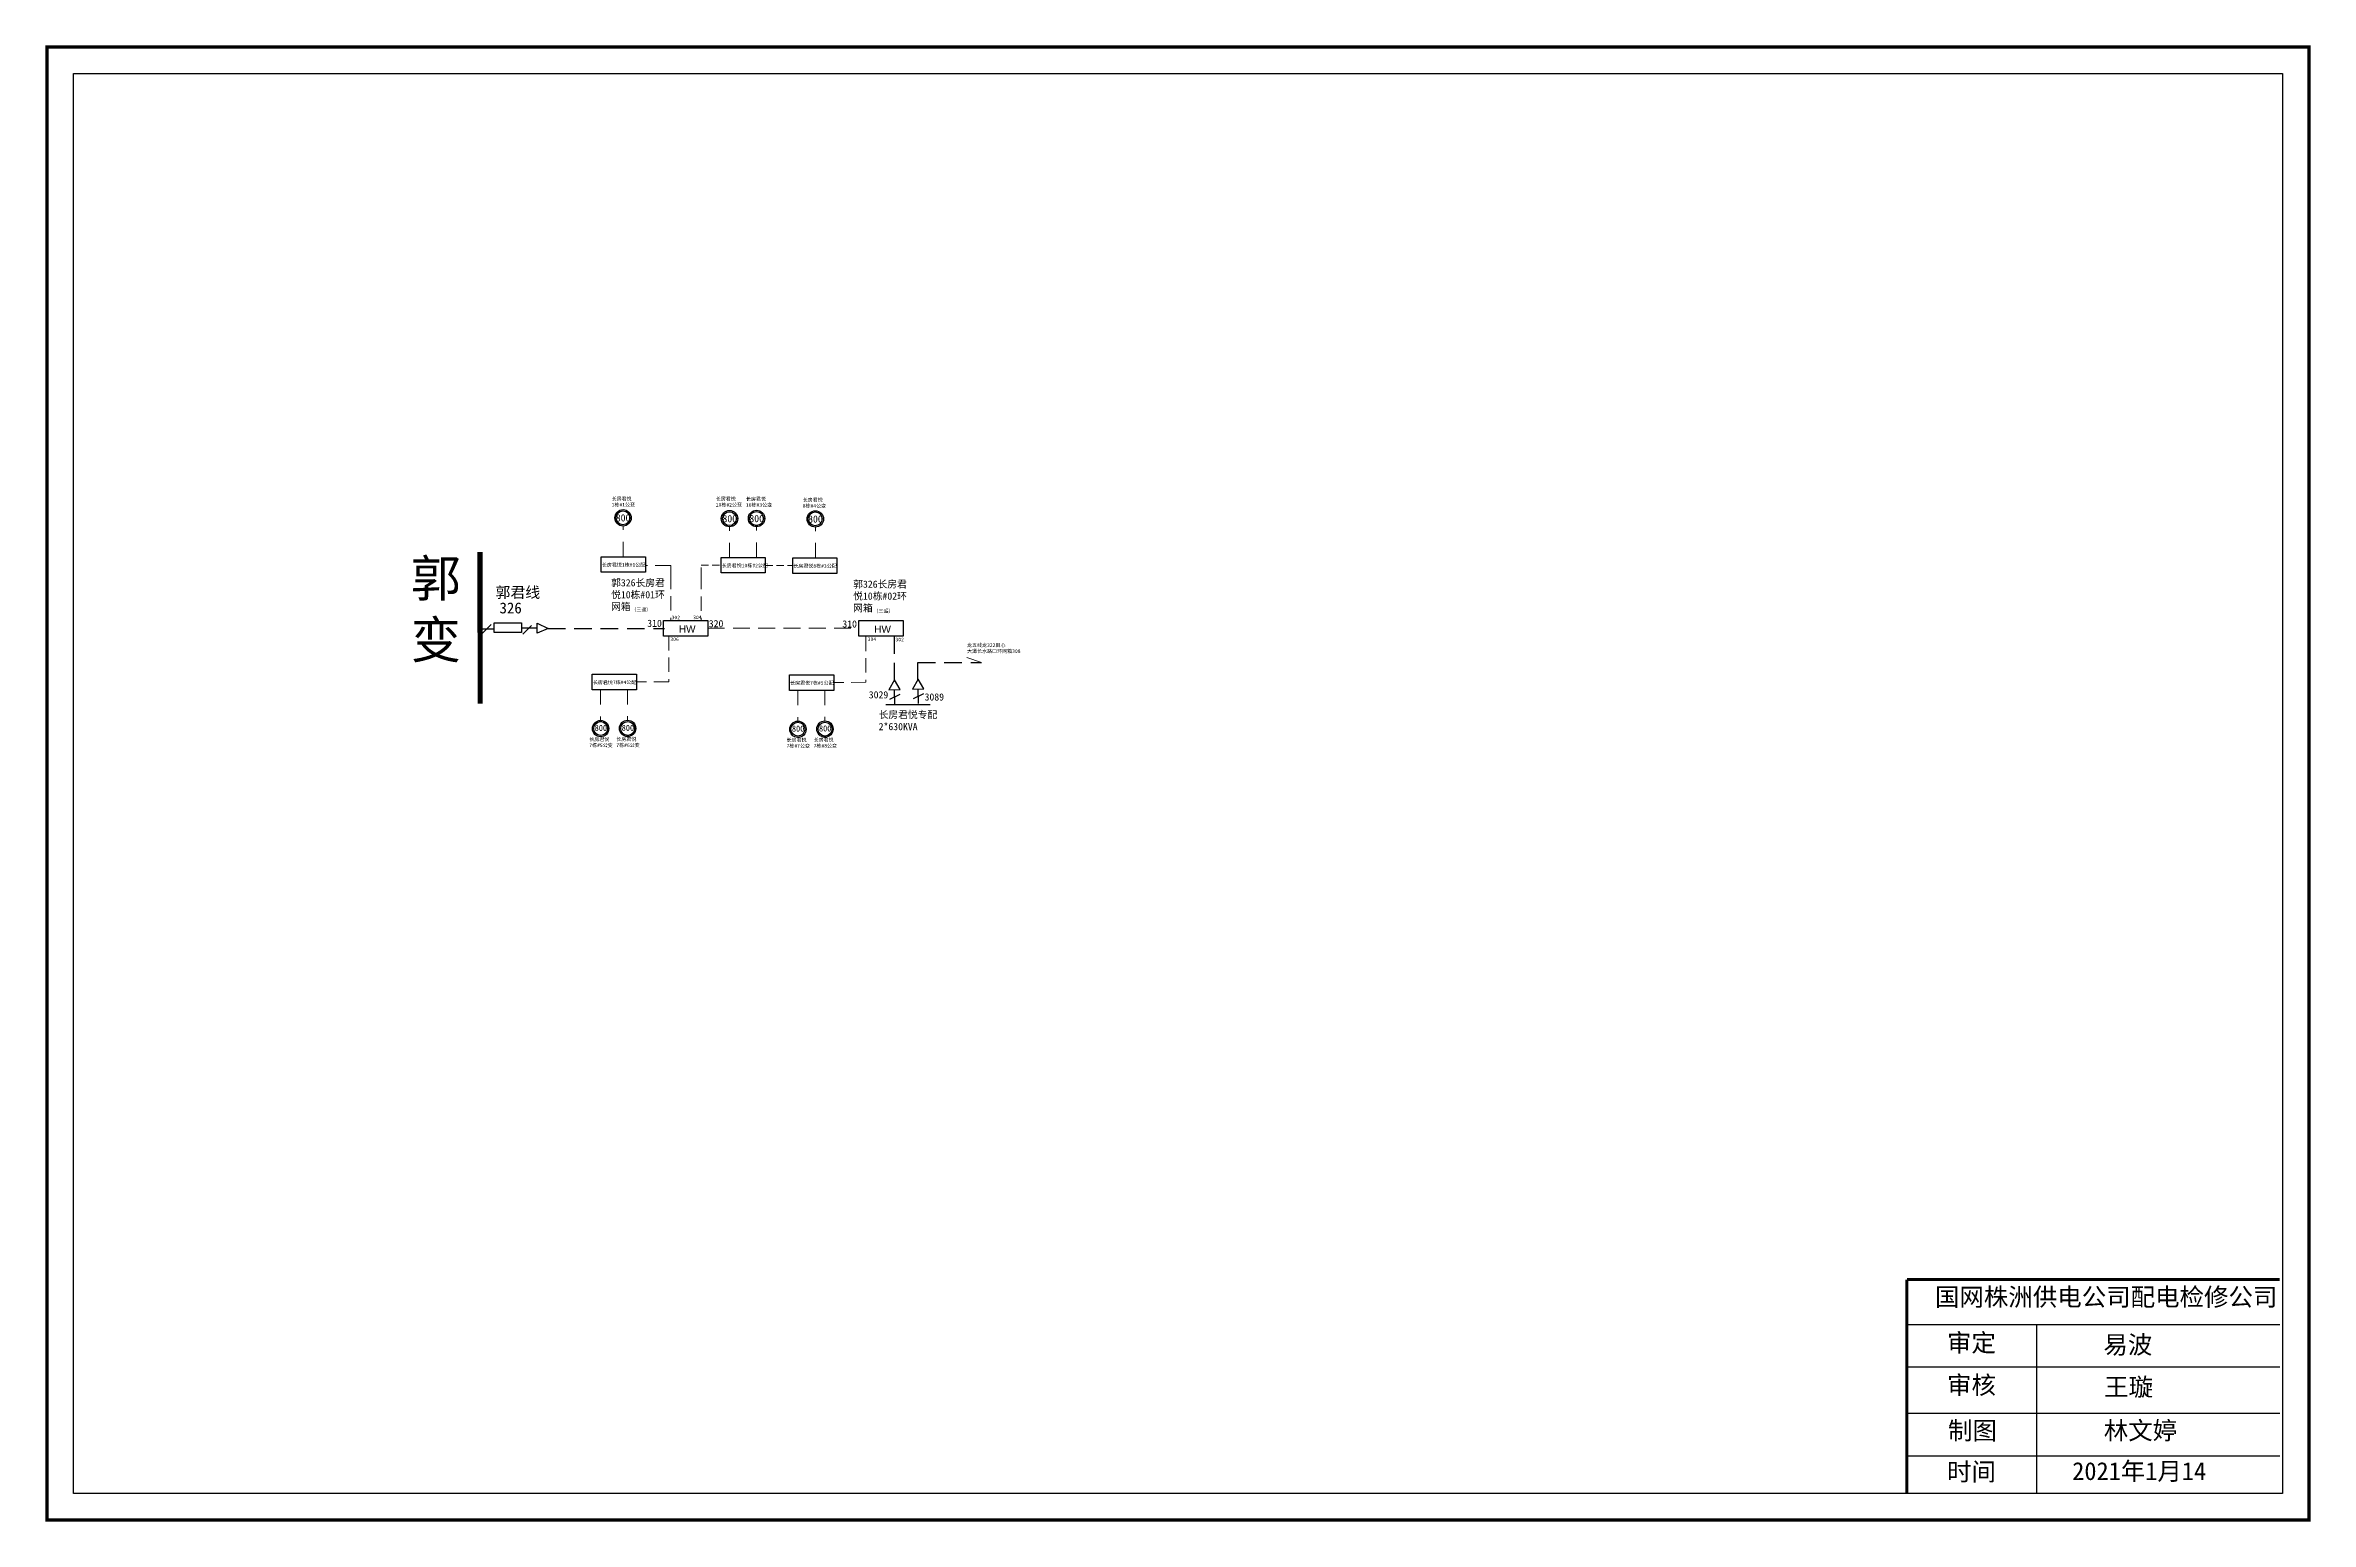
# Model space of a CAD drawing. Extents: x 196 to 829, y -97 to 316.
import ezdxf

# ---------------------------------------------------------------- set-up
doc = ezdxf.new("R2010")
doc.units = 0
doc.header["$LTSCALE"] = 0.774411
doc.linetypes.add('DASHED2', pattern=[9.525, 6.35, -3.175])
doc.layers.get('0').update_dxf_attribs({"linetype": 'CONTINUOUS'})
doc.styles.add('hztxt_txtstyle_0.00_0_0', font='', dxfattribs={"bigfont": 'hztxt.shx'})
doc.styles.add('SimSun_txtstyle_1.00_0_0', font='simsun.ttc', dxfattribs={"height": 1})
doc.styles.add('SimSun_txtstyle_100.00_0_0100', font='simsun.ttc', dxfattribs={"height": 100})
doc.styles.add('SimSun_txtstyle_2.00_0_0', font='', dxfattribs={"height": 2})
doc.styles.add('SimSun_txtstyle_3.05_0_0', font='', dxfattribs={"height": 3.053263})
doc.styles.add('SimSun_txtstyle_5.01_0_0', font='', dxfattribs={"height": 5.013118})
doc.styles.add('字体', font='', dxfattribs={"height": 2.5})
doc.styles.add('宋体_txtstyle_1.00_0_0', font='SIMSUN.TTC', dxfattribs={"height": 1})
doc.styles.add('宋体_txtstyle_100.00_0_0100', font='SIMSUN.TTC', dxfattribs={"height": 100})
doc.styles.add('宋体_txtstyle_2.00_0_0', font='', dxfattribs={"height": 2})
doc.styles.add('宋体_txtstyle_200.00_0_0200', font='SIMSUN.TTC', dxfattribs={"height": 200})
doc.styles.add('宋体_txtstyle_5.00_0_0', font='', dxfattribs={"height": 5})
doc.styles.add('宋体_txtstyle_5.01_0_0', font='', dxfattribs={"height": 5.013118})
doc.styles.get('hztxt_txtstyle_0.00_0_0').set_extended_font_data('hztxt')
doc.styles.get('SimSun_txtstyle_2.00_0_0').set_extended_font_data('SimSun')
doc.styles.get('SimSun_txtstyle_3.05_0_0').set_extended_font_data('SimSun')
doc.styles.get('SimSun_txtstyle_5.01_0_0').set_extended_font_data('SimSun')
doc.styles.get('字体').set_extended_font_data('SimSun')
doc.styles.get('宋体_txtstyle_2.00_0_0').set_extended_font_data('宋体')
doc.styles.get('宋体_txtstyle_5.00_0_0').set_extended_font_data('宋体')
doc.styles.get('宋体_txtstyle_5.01_0_0').set_extended_font_data('宋体')

msp = doc.modelspace()

# ---------------------------------------------------------------- linework, layer by layer
at = {"color": 7, "linetype": 'DASHED2', "lineweight": 0, "ltscale": 0.838535}
for p, q in [((357.25, 172.75), (357.25, 178.13)), ((387.01, 172.54), (387.01, 177.93)), ((394.57, 172.58), (394.57, 177.97)), ((411, 172.46), (411, 177.84)), ((350.95, 135.56), (350.95, 130.18)), ((358.5, 135.6), (358.5, 130.22)), ((369.99, 137.82), (360.98, 137.73)), ((406.09, 135.38), (406.09, 130)), ((413.65, 135.42), (413.65, 130.04)), ((425.13, 137.64), (416.12, 137.55))]:
    msp.add_line(p, q, dxfattribs=at)
at = {"color": 7, "linetype": 'DASHED2', "lineweight": 0, "ltscale": 0.239636}
for p, q in [((357.26, 180.21), (357.26, 181.31)), ((387.01, 180), (387.01, 181.1)), ((394.57, 180.04), (394.57, 181.14)), ((411, 179.91), (411, 181.01)), ((350.94, 128.1), (350.94, 127)), ((358.5, 128.14), (358.5, 127.04)), ((406.08, 127.92), (406.08, 126.82)), ((413.64, 127.96), (413.64, 126.86))]:
    msp.add_line(p, q, dxfattribs=at)
at = {"color": 7, "linetype": 'DASHED2', "lineweight": 0, "ltscale": 0.880698}
for p, q in [((370.57, 170.31), (363.5, 170.29)), ((370.57, 167.72), (370.57, 170.31))]:
    msp.add_line(p, q, dxfattribs=at)
at = {"color": 7, "linetype": 'DASHED2', "lineweight": 0, "ltscale": 0.816186}
for p, q in [((370.57, 167.72), (370.57, 154.97)), ((379.05, 167.68), (379.05, 154.92)), ((369.99, 150.58), (369.99, 137.82)), ((425.13, 150.4), (425.13, 137.64))]:
    msp.add_line(p, q, dxfattribs=at)
at = {"color": 7, "linetype": 'DASHED2', "lineweight": 0, "ltscale": 0.419476}
for p, q in [((379.05, 167.68), (379.05, 170.34)), ((379.05, 170.34), (384.62, 170.34)), ((397, 170.29), (404.63, 170.29))]:
    msp.add_line(p, q, dxfattribs=at)
for p, q in [((321.12, 152.46), (317.35, 152.47)), ((320.38, 153.79), (317.96, 151.37)), ((333.24, 152.81), (329.04, 152.81)), ((331.66, 153.5), (329.24, 151.08))]:
    msp.add_line(p, q)
at = {"ltscale": 2}
for p, q in [((333.2, 154.13), (336.28, 152.67)), ((333.2, 151.35), (333.2, 154.13)), ((336.28, 152.67), (333.2, 151.35))]:
    msp.add_line(p, q, dxfattribs=at)
at = {"color": 7, "linetype": 'DASHED2'}
msp.add_line((336.22, 152.66), (368.82, 152.66), dxfattribs=at)
at = {"color": 7, "linetype": 'DASHED2', "lineweight": 0, "ltscale": 0.95759}
msp.add_line((380.92, 152.74), (423.08, 152.74), dxfattribs=at)
at = {"color": 0, "linetype": 'DASHED2'}
for p, q in [((433.04, 150.47), (433.04, 138.41)), ((439.65, 143.16), (457.41, 143.16)), ((439.65, 138.42), (439.65, 143.16))]:
    msp.add_line(p, q, dxfattribs=at)
at = {"color": 7, "linetype": 'DASHED2', "lineweight": 0, "ltscale": 0.886658}
msp.add_line((457.41, 143.16), (451.51, 145.17), dxfattribs=at)
at = {"color": 7, "linetype": 'ByBlock', "ltscale": 2}
for p, q in [((431.82, 132.9), (434.7, 134.36)), ((433.23, 131.54), (433.12, 135.44)), ((438.43, 133.09), (441.31, 134.55)), ((439.84, 131.73), (439.73, 135.63))]:
    msp.add_line(p, q, dxfattribs=at)
at = {"color": 0, "linetype": 'Continuous'}
msp.add_line((430.69, 131.44), (443.07, 131.44), dxfattribs=at)
at = {"linetype": 'Continuous'}
for p, q in [((716.11, -41.82), (820.32, -41.82)), ((752.28, -41.83), (752.28, -89.18)), ((716.11, -53.69), (820.32, -53.69)), ((716.11, -66.64), (820.32, -66.64)), ((716.11, -78.51), (820.32, -78.51))]:
    msp.add_line(p, q, dxfattribs=at)
at = {"linetype": 'Continuous', "const_width": 0.919}
msp.add_lwpolyline([(196.21, 315.2), (828.49, 315.2), (828.49, -96.48), (196.21, -96.48)], close=True, dxfattribs=at)
at = {"linetype": 'Continuous'}
msp.add_lwpolyline([(203.65, 307.76), (821.05, 307.76), (821.05, -89.04), (203.65, -89.04)], close=True, dxfattribs=at)
for points, const_width in [([(317.28, 174.07), (317.3, 131.66)], 1.47), ([(716.11, -29.28), (820.32, -29.28)], 0.836)]:
    msp.add_lwpolyline(points, dxfattribs=dict(at, const_width=const_width))
at = {"color": 0}
for points in [[(351.14, 172.74), (363.5, 172.74), (363.5, 168.4), (351.14, 168.4)], [(384.65, 172.54), (397, 172.54), (397, 168.21), (384.65, 168.21)], [(404.66, 172.42), (417.01, 172.42), (417.01, 168.08), (404.66, 168.08)], [(368.56, 154.91), (380.92, 154.91), (380.92, 150.58), (368.56, 150.58)], [(423.18, 154.88), (435.54, 154.88), (435.54, 150.54), (423.18, 150.54)], [(348.63, 139.89), (360.98, 139.89), (360.98, 135.56), (348.63, 135.56)], [(403.77, 139.72), (416.12, 139.72), (416.12, 135.38), (403.77, 135.38)]]:
    msp.add_lwpolyline(points, close=True, dxfattribs=at)
msp.add_lwpolyline([(321.25, 154.26), (328.89, 154.26), (328.89, 151.55), (321.25, 151.55)], close=True)
at = {"color": 7}
for points in [[(433.07, 138.34), (431.55, 135.53), (434.74, 135.62)], [(439.68, 138.53), (438.16, 135.72), (441.35, 135.81)]]:
    msp.add_lwpolyline(points, close=True, dxfattribs=at)
at = {"color": 0, "const_width": 0.836}
msp.add_lwpolyline([(716.04, -29.28), (716.04, -88.98)], dxfattribs=at)
at = {"color": 0}
for centre, radius in [((357.24, 183.6), 2.29), ((357.22, 183.6), 1.94), ((386.99, 183.39), 2.29), ((386.97, 183.39), 1.94), ((394.55, 183.43), 2.29), ((394.53, 183.43), 1.94), ((410.98, 183.31), 2.29), ((410.96, 183.31), 1.94), ((350.96, 124.71), 2.29), ((350.98, 124.71), 1.94), ((358.52, 124.75), 2.29), ((358.54, 124.75), 1.94), ((406.11, 124.53), 2.29), ((413.66, 124.57), 2.29), ((406.12, 124.53), 1.94), ((413.68, 124.57), 1.94)]:
    msp.add_circle(centre, radius, dxfattribs=at)

# ---------------------------------------------------------------- texts
at = {"color": 7, "linetype": 'DASHED2', "lineweight": 0, "ltscale": 0.528419, "char_height": 1, "attachment_point": 1}
for s, insert, style in [('长房君悦^M^J1栋#1公变', (354.04, 189.45), '宋体_txtstyle_1.00_0_0'), ('长房君悦^M^J10栋#2公变', (383.15, 189.44), '宋体_txtstyle_1.00_0_0'), ('长房君悦^M^J10栋#3公变', (391.58, 189.39), '宋体_txtstyle_1.00_0_0'), ('长房君悦^M^J8栋#4公变', (407.45, 189.13), '宋体_txtstyle_1.00_0_0'), ('长房君悦^M^J7栋#5公变', (347.8, 122.22), '宋体_txtstyle_100.00_0_0100'), ('长房君悦^M^J7栋#6公变', (355.36, 122.26), '宋体_txtstyle_1.00_0_0'), ('长房君悦^M^J7栋#7公变', (402.94, 122.04), '宋体_txtstyle_1.00_0_0'), ('长房君悦^M^J7栋#8公变', (410.5, 122.08), '宋体_txtstyle_1.00_0_0')]:
    msp.add_mtext(s, dxfattribs=dict(at, insert=insert, style=style))
at = {"color": 7, "linetype": 'DASHED2', "lineweight": 0, "ltscale": 0.359633, "char_height": 2, "attachment_point": 1, "style": '宋体_txtstyle_2.00_0_0'}
for insert in [(355.21, 184.6), (385.02, 184.38), (392.54, 184.41), (408.97, 184.28)]:
    msp.add_mtext('800', dxfattribs=dict(at, insert=insert))
at = {"linetype": 'Continuous', "attachment_point": 1}
for s, insert, char_height, width, style in [('郭  变', (297.88, 171.86), 10.308, 14.3194, '字体'), ('郭君线', (321.58, 164.31), 3.053, 24.772, 'SimSun_txtstyle_3.05_0_0'), ('{\\fSimSun|b0|i0|c134|p2;国网株洲供电公司配电检修公司}', (723.92, -31.62), 5.0131, 137.0552, 'SimSun_txtstyle_5.01_0_0'), ('审定', (727.3, -44.42), 5.013, 39.2051, '字体'), ('易波', (771.01, -44.96), 5.013, 39.2051, '宋体_txtstyle_5.01_0_0'), ('审核', (727.3, -56.23), 5.013, 39.2051, '字体'), ('王璇', (771.22, -56.78), 5.013, 55.2344, 'SimSun_txtstyle_5.01_0_0'), ('制图', (727.57, -68.97), 5.013, 39.2051, '字体'), ('林文婷', (771.12, -68.95), 5.013, 62.5804, '字体'), ('时间', (727.3, -80.46), 5.013, 39.2051, '字体')]:
    msp.add_mtext(s, dxfattribs=dict(at, insert=insert, char_height=char_height, width=width, style=style))
at = {"color": 7, "linetype": 'DASHED2', "lineweight": 0, "ltscale": 0.838535, "char_height": 1, "attachment_point": 1}
for s, insert, style in [('长房君悦1栋#1公配', (351.31, 170.98), '宋体_txtstyle_1.00_0_0'), ('长房君悦10栋#2公配', (384.81, 170.79), '宋体_txtstyle_1.00_0_0'), ('长房君悦8栋#3公配', (404.82, 170.66), '宋体_txtstyle_1.00_0_0'), ('长房君悦7栋#4公配', (348.79, 138.14), '宋体_txtstyle_100.00_0_0100'), ('长房君悦7栋#5公配', (403.93, 137.96), '宋体_txtstyle_1.00_0_0')]:
    msp.add_mtext(s, dxfattribs=dict(at, insert=insert, style=style))
at = {"color": 7, "char_height": 2, "width": 17.3061, "attachment_point": 1, "style": 'SimSun_txtstyle_2.00_0_0'}
for s, insert in [('郭326长房君悦10栋#01环网箱', (353.91, 166.46)), ('郭326长房君悦10栋#02环网箱', (421.57, 166.07))]:
    msp.add_mtext(s, dxfattribs=dict(at, insert=insert))
at = {"width": 6.907, "attachment_point": 1}
for s, insert, char_height, style in [('326', (322.7, 159.95), 3.053, 'SimSun_txtstyle_3.05_0_0'), ('310', (364, 155.13), 2, 'SimSun_txtstyle_2.00_0_0'), ('320', (381.2, 155.04), 2, 'SimSun_txtstyle_2.00_0_0'), ('310', (418.53, 154.95), 2, 'SimSun_txtstyle_2.00_0_0')]:
    msp.add_mtext(s, dxfattribs=dict(at, insert=insert, char_height=char_height, style=style))
at = {"color": 4, "linetype": 'Continuous', "lineweight": 0, "ltscale": 0.630087, "true_color": 0x00ffff, "char_height": 1, "attachment_point": 1, "style": 'SimSun_txtstyle_1.00_0_0'}
for insert in [(359.55, 158.46), (427.22, 158.07)]:
    msp.add_mtext('（三遥）', dxfattribs=dict(at, insert=insert))
at = {"color": 7, "linetype": 'Continuous', "lineweight": 0, "ltscale": 0.30011, "char_height": 1, "attachment_point": 1}
for s, insert, style in [('302', (370.82, 156.27), 'SimSun_txtstyle_100.00_0_0100'), ('304', (376.83, 156.3), 'SimSun_txtstyle_1.00_0_0'), ('306', (370.47, 150.18), 'SimSun_txtstyle_1.00_0_0'), ('304', (425.63, 150.2), 'SimSun_txtstyle_1.00_0_0'), ('302', (433.39, 150.11), 'SimSun_txtstyle_100.00_0_0100')]:
    msp.add_mtext(s, dxfattribs=dict(at, insert=insert, style=style))
at = {"color": 0, "char_height": 2, "width": 8.399, "attachment_point": 1, "style": 'hztxt_txtstyle_0.00_0_0'}
for insert in [(372.84, 153.53), (427.46, 153.49)]:
    msp.add_mtext('{\\fArial|b0|i0|c0|p32;HW}', dxfattribs=dict(at, insert=insert))
at = {"color": 4, "linetype": 'DASHED2', "lineweight": 0, "ltscale": 0.886658, "true_color": 0x00ffff, "insert": (453.39, 148.53), "char_height": 1, "attachment_point": 1, "style": '宋体_txtstyle_1.00_0_0'}
msp.add_mtext('龙五线龙322田心^M^J大道长水路口环网箱308', dxfattribs=at)
at = {"color": 0, "linetype": 'DASHED2', "lineweight": 0, "ltscale": 1.5627, "attachment_point": 1, "style": '宋体_txtstyle_200.00_0_0200'}
for s, insert, char_height in [('3029', (425.92, 135.15), 2), ('3089', (441.52, 134.55), 2), ('800', (349.3, 125.74), 1.7), ('800', (356.86, 125.77), 1.7), ('800', (404.44, 125.56), 1.7), ('800', (412, 125.6), 1.7)]:
    msp.add_mtext(s, dxfattribs=dict(at, insert=insert, char_height=char_height))
at = {"color": 7, "linetype": 'Continuous', "lineweight": 0, "ltscale": 0.826603, "insert": (428.68, 129.6), "char_height": 2, "attachment_point": 1, "style": '宋体_txtstyle_2.00_0_0'}
msp.add_mtext('长房君悦专配\\P2*630KVA', dxfattribs=at)
at = {"color": 7, "linetype": 'Continuous', "insert": (762.28, -80.3), "char_height": 5, "width": 46.6483, "attachment_point": 1, "style": '宋体_txtstyle_5.00_0_0'}
msp.add_mtext('2021年1月14', dxfattribs=at)

doc.saveas('drawing.dxf')
